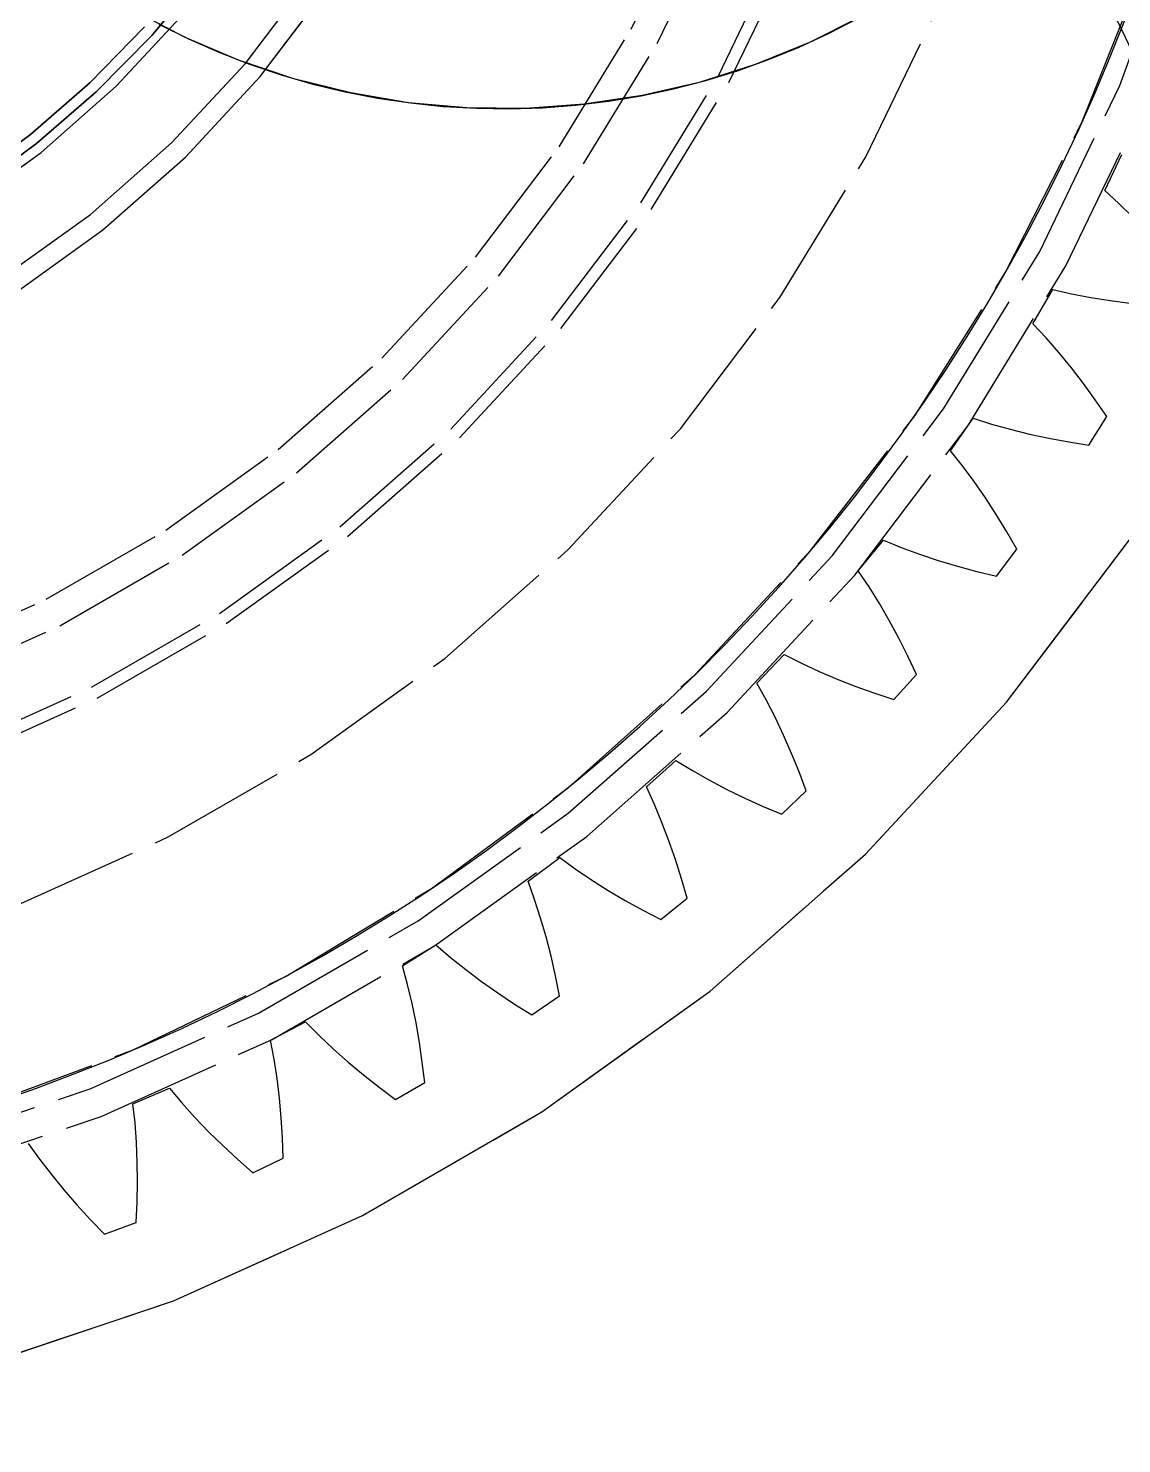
# Model space of a CAD drawing. Header units: millimetres. Extents: x -9 to 243, y -53 to 196.
# Drawn here: x 31.46 to 42.5, y 124.71 to 139.01 of the extents above; entities that cross this region are included whole.
import ezdxf

# ---------------------------------------------------------------- set-up
doc = ezdxf.new("R2010")
doc.units = ezdxf.units.MM
doc.linetypes.add('DASHED', pattern=[1.524, 1.27, -0.254])
doc.layers.add('HIDDEN', color=8, linetype='DASHED')
doc.layers.add('VISIBLE', color=7, linetype='CONTINUOUS')

msp = doc.modelspace()

# ---------------------------------------------------------------- linework, layer by layer
at = {"layer": 'HIDDEN'}
for points in [[(44.85207, 129.7), (44.75466, 131.65174), (44.46341, 133.58407), (43.9812, 135.47781), (43.31284, 137.31412), (42.46496, 139.07477), (41.44599, 140.74224), (40.26605, 142.29997), (38.93688, 143.73247), (37.47169, 145.02551), (35.88503, 146.16624), (34.19267, 147.14333), (32.41144, 147.94705), (30.55903, 148.56942), (28.65386, 149.00427), (26.71486, 149.24726), (24.76131, 149.29597), (22.81261, 149.14994), (20.88813, 148.8106), (19.007, 148.28134), (17.18792, 147.5674), (15.44897, 146.67589), (13.80742, 145.61566), (12.27959, 144.39726)], [(44.85207, 129.7), (44.75466, 131.65174), (44.46341, 133.58407), (43.9812, 135.47781), (43.31284, 137.31412), (42.46496, 139.07477), (41.44599, 140.74224), (40.26605, 142.29997), (38.93688, 143.73247), (37.47169, 145.02551), (35.88503, 146.16624), (34.19267, 147.14333), (32.41144, 147.94705), (30.55903, 148.56942), (28.65386, 149.00427), (26.71486, 149.24726), (24.76131, 149.29597), (22.81261, 149.14994), (20.88813, 148.8106), (19.007, 148.28134), (17.18792, 147.5674), (15.44897, 146.67589), (13.80742, 145.61566), (12.27959, 144.39726)], [(12.67797, 131.45416), (14.15887, 130.27318), (15.75, 129.24552), (17.43555, 128.38139), (19.19875, 127.68938), (21.0221, 127.17637), (22.88747, 126.84746), (24.77632, 126.70591), (26.66987, 126.75313), (28.54932, 126.98865), (30.39597, 127.41014), (32.19148, 128.0134), (33.918, 128.79244), (35.55838, 129.73951), (37.09631, 130.8452), (38.5165, 132.09853), (39.80484, 133.48704), (40.94854, 134.99692), (41.93621, 136.61317), (42.75805, 138.31974), (43.40588, 140.09965), (43.87328, 141.93522), (44.15558, 143.80821), (44.25, 145.7)], [(12.67797, 131.45416), (14.15887, 130.27318), (15.75, 129.24552), (17.43555, 128.38139), (19.19875, 127.68938), (21.0221, 127.17637), (22.88747, 126.84746), (24.77632, 126.70591), (26.66987, 126.75313), (28.54932, 126.98865), (30.39597, 127.41014), (32.19148, 128.0134), (33.918, 128.79244), (35.55838, 129.73951), (37.09631, 130.8452), (38.5165, 132.09853), (39.80484, 133.48704), (40.94854, 134.99692), (41.93621, 136.61317), (42.75805, 138.31974), (43.40588, 140.09965), (43.87328, 141.93522), (44.15558, 143.80821), (44.25, 145.7)], [(12.87647, 131.67909), (14.33399, 130.51676), (15.9, 129.50532), (17.55893, 128.65484), (19.2943, 127.97376), (21.08886, 127.46885), (22.92477, 127.14513), (24.7838, 127.00581), (26.64745, 127.05229), (28.49722, 127.2841), (30.31472, 127.69893), (32.08188, 128.29266), (33.78114, 129.0594), (35.39562, 129.99152), (36.90926, 131.07975), (38.30703, 132.31329), (39.57503, 133.67987), (40.70067, 135.16591), (41.67274, 136.75665), (42.48161, 138.43627), (43.11921, 140.18808), (43.57923, 141.99467), (43.85708, 143.83808), (43.95, 145.7)], [(12.87647, 131.67909), (14.33399, 130.51676), (15.9, 129.50532), (17.55893, 128.65484), (19.2943, 127.97376), (21.08886, 127.46885), (22.92477, 127.14513), (24.7838, 127.00581), (26.64745, 127.05229), (28.49722, 127.2841), (30.31472, 127.69893), (32.08188, 128.29266), (33.78114, 129.0594), (35.39562, 129.99152), (36.90926, 131.07975), (38.30703, 132.31329), (39.57503, 133.67987), (40.70067, 135.16591), (41.67274, 136.75665), (42.48161, 138.43627), (43.11921, 140.18808), (43.57923, 141.99467), (43.85708, 143.83808), (43.95, 145.7)], [(12.87647, 131.67909), (14.33399, 130.51676), (15.9, 129.50532), (17.55893, 128.65484), (19.2943, 127.97376), (21.08886, 127.46885), (22.92477, 127.14513), (24.7838, 127.00581), (26.64745, 127.05229), (28.49722, 127.2841), (30.31472, 127.69893), (32.08188, 128.29266), (33.78114, 129.0594), (35.39562, 129.99152), (36.90926, 131.07975), (38.30703, 132.31329), (39.57503, 133.67987), (40.70067, 135.16591), (41.67274, 136.75665), (42.48161, 138.43627), (43.11921, 140.18808), (43.57923, 141.99467), (43.85708, 143.83808), (43.95, 145.7)], [(12.87647, 131.67909), (14.33399, 130.51676), (15.9, 129.50532), (17.55893, 128.65484), (19.2943, 127.97376), (21.08886, 127.46885), (22.92477, 127.14513), (24.7838, 127.00581), (26.64745, 127.05229), (28.49722, 127.2841), (30.31472, 127.69893), (32.08188, 128.29266), (33.78114, 129.0594), (35.39562, 129.99152), (36.90926, 131.07975), (38.30703, 132.31329), (39.57503, 133.67987), (40.70067, 135.16591), (41.67274, 136.75665), (42.48161, 138.43627), (43.11921, 140.18808), (43.57923, 141.99467), (43.85708, 143.83808), (43.95, 145.7)], [(12.99138, 128.6493), (14.75, 127.51347), (16.61297, 126.55838), (18.56178, 125.79353), (20.57706, 125.22651), (22.63878, 124.86298), (24.72646, 124.70653), (26.81933, 124.75872), (28.89661, 125.01904), (30.93765, 125.48489), (32.92216, 126.15165), (34.83042, 127.01269), (36.64347, 128.05946), (38.34329, 129.28154), (39.91297, 130.6668), (41.33693, 132.20146), (42.60101, 133.87028), (43.69265, 135.65667), (44.601, 137.54287), (45.31703, 139.51014), (45.83362, 141.53893), (46.14565, 143.60908), (46.25, 145.7)], [(12.99138, 128.6493), (14.75, 127.51347), (16.61297, 126.55838), (18.56178, 125.79353), (20.57706, 125.22651), (22.63878, 124.86298), (24.72646, 124.70653), (26.81933, 124.75872), (28.89661, 125.01904), (30.93765, 125.48489), (32.92216, 126.15165), (34.83042, 127.01269), (36.64347, 128.05946), (38.34329, 129.28154), (39.91297, 130.6668), (41.33693, 132.20146), (42.60101, 133.87028), (43.69265, 135.65667), (44.601, 137.54287), (45.31703, 139.51014), (45.83362, 141.53893), (46.14565, 143.60908), (46.25, 145.7)], [(12.99138, 128.6493), (14.75, 127.51347), (16.61297, 126.55838), (18.56178, 125.79353), (20.57706, 125.22651), (22.63878, 124.86298), (24.72646, 124.70653), (26.81933, 124.75872), (28.89661, 125.01904), (30.93765, 125.48489), (32.92216, 126.15165), (34.83042, 127.01269), (36.64347, 128.05946), (38.34329, 129.28154), (39.91297, 130.6668), (41.33693, 132.20146), (42.60101, 133.87028), (43.69265, 135.65667), (44.601, 137.54287), (45.31703, 139.51014), (45.83362, 141.53893), (46.14565, 143.60908), (46.25, 145.7)], [(12.99138, 128.6493), (14.75, 127.51347), (16.61297, 126.55838), (18.56178, 125.79353), (20.57706, 125.22651), (22.63878, 124.86298), (24.72646, 124.70653), (26.81933, 124.75872), (28.89661, 125.01904), (30.93765, 125.48489), (32.92216, 126.15165), (34.83042, 127.01269), (36.64347, 128.05946), (38.34329, 129.28154), (39.91297, 130.6668), (41.33693, 132.20146), (42.60101, 133.87028), (43.69265, 135.65667), (44.601, 137.54287), (45.31703, 139.51014), (45.83362, 141.53893), (46.14565, 143.60908), (46.25, 145.7)], [(12.99138, 128.6493), (14.75, 127.51347), (16.61297, 126.55838), (18.56178, 125.79353), (20.57706, 125.22651), (22.63878, 124.86298), (24.72646, 124.70653), (26.81933, 124.75872), (28.89661, 125.01904), (30.93765, 125.48489), (32.92216, 126.15165), (34.83042, 127.01269), (36.64347, 128.05946), (38.34329, 129.28154), (39.91297, 130.6668), (41.33693, 132.20146), (42.60101, 133.87028), (43.69265, 135.65667), (44.601, 137.54287), (45.31703, 139.51014), (45.83362, 141.53893), (46.14565, 143.60908), (46.25, 145.7)], [(13.30393, 138.39991), (14.09014, 137.24674), (14.98727, 136.17758), (15.9864, 135.20306), (17.07759, 134.33287), (18.25, 133.57564), (19.49198, 132.93892), (20.79119, 132.42902), (22.13471, 132.05101), (23.50919, 131.80865), (24.90097, 131.70435), (26.29622, 131.73915), (27.68107, 131.91269), (29.04177, 132.22326), (30.36477, 132.66777), (31.63695, 133.24179), (32.84565, 133.93964), (33.97886, 134.75436), (35.02532, 135.67786), (35.97462, 136.70097), (36.81734, 137.81352), (37.5451, 139.00444), (38.15067, 140.26191)], [(13.30393, 138.39991), (14.09014, 137.24674), (14.98727, 136.17758), (15.9864, 135.20306), (17.07759, 134.33287), (18.25, 133.57564), (19.49198, 132.93892), (20.79119, 132.42902), (22.13471, 132.05101), (23.50919, 131.80865), (24.90097, 131.70435), (26.29622, 131.73915), (27.68107, 131.91269), (29.04177, 132.22326), (30.36477, 132.66777), (31.63695, 133.24179), (32.84565, 133.93964), (33.97886, 134.75436), (35.02532, 135.67786), (35.97462, 136.70097), (36.81734, 137.81352), (37.5451, 139.00444), (38.15067, 140.26191)], [(13.04794, 138.24348), (13.85101, 137.0656), (14.76736, 135.97353), (15.78789, 134.97813), (16.90247, 134.08929), (18.1, 133.31584), (19.36859, 132.66547), (20.69564, 132.14464), (22.06795, 131.75853), (23.47189, 131.51098), (24.89349, 131.40444), (26.31864, 131.43999), (27.73317, 131.61725), (29.12302, 131.93447), (30.47438, 132.38851), (31.77381, 132.97483), (33.00841, 133.68763), (34.1659, 134.51981), (35.23479, 135.4631), (36.20444, 136.50814), (37.06521, 137.64452), (37.80857, 138.86097), (38.42711, 140.14538)], [(13.04794, 138.24348), (13.85101, 137.0656), (14.76736, 135.97353), (15.78789, 134.97813), (16.90247, 134.08929), (18.1, 133.31584), (19.36859, 132.66547), (20.69564, 132.14464), (22.06795, 131.75853), (23.47189, 131.51098), (24.89349, 131.40444), (26.31864, 131.43999), (27.73317, 131.61725), (29.12302, 131.93447), (30.47438, 132.38851), (31.77381, 132.97483), (33.00841, 133.68763), (34.1659, 134.51981), (35.23479, 135.4631), (36.20444, 136.50814), (37.06521, 137.64452), (37.80857, 138.86097), (38.42711, 140.14538)], [(13.19396, 136.5679), (14.16313, 135.41289), (15.24249, 134.36011), (16.42131, 133.42004), (17.68787, 132.602), (19.02959, 131.91414), (20.43312, 131.3633), (21.88453, 130.95493), (23.36939, 130.69311), (24.87294, 130.58044), (26.38024, 130.61803), (27.8763, 130.80551), (29.34626, 131.14102), (30.77551, 131.62122), (32.14985, 132.24134), (33.45561, 132.99523), (34.67982, 133.87537), (35.81032, 134.87304), (36.83586, 135.97831), (37.74625, 137.1802), (38.53245, 138.46676), (39.18665, 139.82521)], [(13.29301, 136.64293), (14.25422, 135.49741), (15.32471, 134.45328), (16.49384, 133.52093), (17.75, 132.70962), (19.08069, 132.02741), (20.4727, 131.48109), (21.91219, 131.07608), (23.38484, 130.81641), (24.87604, 130.70466), (26.37095, 130.74194), (27.85472, 130.92788), (29.31261, 131.26064), (30.73012, 131.73689), (32.09316, 132.35192), (33.38819, 133.09961), (34.60235, 133.97253), (35.72355, 134.962), (36.74067, 136.05819), (37.64358, 137.2502), (38.42332, 138.52619), (39.07214, 139.87348)], [(15.72727, 139.88078), (16.354, 138.96154), (17.06914, 138.10927), (17.86559, 137.33244), (18.73542, 136.63877), (19.67, 136.03516), (20.66004, 135.52759), (21.69569, 135.12113), (22.76667, 134.8198), (23.86232, 134.62661), (24.97177, 134.54347), (26.08399, 134.57121), (27.18791, 134.70955), (28.27258, 134.95711), (29.32721, 135.31145), (30.34131, 135.76903), (31.30482, 136.32531), (32.20815, 136.97476), (33.04232, 137.71093), (33.79906, 138.52649), (34.47082, 139.41335)], [(29.24951, 127.6375), (30.90637, 128.08593), (32.51453, 128.68599), (34.06016, 129.43251), (35.52994, 130.31908), (36.91123, 131.33805), (38.19213, 132.48065), (39.36162, 133.73705), (40.40963, 135.09644), (41.32714, 136.54711), (42.10625, 138.07657), (42.74026, 139.67165)], [(16.51343, 139.0823), (17.21575, 138.24531), (17.99792, 137.4824), (18.85217, 136.80116), (19.77, 136.20836), (20.74229, 135.7099), (21.75939, 135.31072), (22.81117, 135.01479), (23.88719, 134.82506), (24.97676, 134.74341), (26.06904, 134.77065), (27.15318, 134.90651), (28.21841, 135.14964), (29.25414, 135.49762), (30.25007, 135.947), (31.19631, 136.49332), (32.08345, 137.13113), (32.90268, 137.8541), (33.64585, 138.65505), (34.30558, 139.52601)], [(17.15113, 139.56535), (17.80219, 138.78944), (18.52727, 138.08222), (19.31916, 137.45071), (20.17, 136.90118), (21.07132, 136.4391), (22.01418, 136.06906), (22.98919, 135.79473), (23.98667, 135.61885), (24.9967, 135.54316), (26.00926, 135.56841), (27.01427, 135.69435), (28.00174, 135.91974), (28.96186, 136.24232), (29.8851, 136.6589), (30.76227, 137.16534), (31.58466, 137.75659), (32.34409, 138.42679), (33.03301, 139.16928)], [(17.28522, 139.55461), (17.79806, 138.94188), (18.3579, 138.37179), (18.96123, 137.84793), (19.60423, 137.3736), (20.28284, 136.9518), (20.99279, 136.58519), (21.72959, 136.27608), (22.48861, 136.02641), (23.26504, 135.83777), (24.05399, 135.71135), (24.85049, 135.64794), (25.64951, 135.64794), (26.44601, 135.71135), (27.23496, 135.83777), (28.01139, 136.02641), (28.77041, 136.27608), (29.50721, 136.58519), (30.21716, 136.9518), (30.89577, 137.3736), (31.53877, 137.84793), (32.1421, 138.37179), (32.70194, 138.94188), (33.21478, 139.55461)], [(13.00803, 134.34112), (14.19985, 133.17865), (15.50148, 132.14064), (16.9, 131.23738), (18.38151, 130.47785), (19.93127, 129.86961), (21.5339, 129.4187), (23.17346, 129.12961), (24.83366, 129.00519), (26.49799, 129.0467), (28.14992, 129.25371), (29.77304, 129.62418), (31.3512, 130.15441), (32.86872, 130.83914), (34.31052, 131.67157), (35.66228, 132.64341), (36.91055, 133.74502), (38.04294, 134.96545), (39.04819, 136.29256), (39.9163, 137.71316), (40.63865, 139.21314)], [(13.00803, 134.34112), (14.19985, 133.17865), (15.50148, 132.14064), (16.9, 131.23738), (18.38151, 130.47785), (19.93127, 129.86961), (21.5339, 129.4187), (23.17346, 129.12961), (24.83366, 129.00519), (26.49799, 129.0467), (28.14992, 129.25371), (29.77304, 129.62418), (31.3512, 130.15441), (32.86872, 130.83914), (34.31052, 131.67157), (35.66228, 132.64341), (36.91055, 133.74502), (38.04294, 134.96545), (39.04819, 136.29256), (39.9163, 137.71316), (40.63865, 139.21314)], [(13.00803, 134.34112), (14.19985, 133.17865), (15.50148, 132.14064), (16.9, 131.23738), (18.38151, 130.47785), (19.93127, 129.86961), (21.5339, 129.4187), (23.17346, 129.12961), (24.83366, 129.00519), (26.49799, 129.0467), (28.14992, 129.25371), (29.77304, 129.62418), (31.3512, 130.15441), (32.86872, 130.83914), (34.31052, 131.67157), (35.66228, 132.64341), (36.91055, 133.74502), (38.04294, 134.96545), (39.04819, 136.29256), (39.9163, 137.71316), (40.63865, 139.21314)], [(13.00803, 134.34112), (14.19985, 133.17865), (15.50148, 132.14064), (16.9, 131.23738), (18.38151, 130.47785), (19.93127, 129.86961), (21.5339, 129.4187), (23.17346, 129.12961), (24.83366, 129.00519), (26.49799, 129.0467), (28.14992, 129.25371), (29.77304, 129.62418), (31.3512, 130.15441), (32.86872, 130.83914), (34.31052, 131.67157), (35.66228, 132.64341), (36.91055, 133.74502), (38.04294, 134.96545), (39.04819, 136.29256), (39.9163, 137.71316), (40.63865, 139.21314)], [(31.16216, 128.17013), (31.53721, 128.30112), (31.90936, 128.44014), (32.27844, 128.58711), (32.64428, 128.74198), (33.00671, 128.90466), (33.36557, 129.07509), (33.72068, 129.25319), (34.07188, 129.43887), (34.41902, 129.63205), (34.76193, 129.83264), (35.10045, 130.04054), (35.43443, 130.25567), (35.76372, 130.47792), (36.08815, 130.70719), (36.40759, 130.94337), (36.72188, 131.18635), (37.03088, 131.43603), (37.33445, 131.69229), (37.63245, 131.955), (37.92474, 132.22406), (38.21118, 132.49933), (38.49165, 132.78068), (38.76601, 133.068), (39.03414, 133.36113), (39.29591, 133.65996), (39.5512, 133.96434), (39.7999, 134.27413), (40.04189, 134.58919), (40.27706, 134.90938), (40.5053, 135.23454), (40.7265, 135.56452), (40.94057, 135.89918), (41.1474, 136.23836), (41.3469, 136.5819), (41.53898, 136.92965), (41.72355, 137.28144), (41.90052, 137.63712), (42.06982, 137.99651), (42.23135, 138.35945), (42.38506, 138.72578), (42.53086, 139.09532)], [(39.87519, 139.13433), (39.34583, 138.86876), (38.79717, 138.64579), (38.23263, 138.4668), (37.65572, 138.33291), (37.07005, 138.24497), (36.47926, 138.2035), (35.88704, 138.20879), (35.29709, 138.26078), (34.71308, 138.35916), (34.13865, 138.50332), (33.57739, 138.69235), (33.03279, 138.92508), (32.50826, 139.20005)], [(32.77324, 139.05454), (33.07317, 138.90605), (33.37942, 138.77109), (33.69139, 138.64993), (34.00845, 138.5428), (34.32998, 138.44993), (34.65532, 138.37149), (34.98385, 138.30765), (35.31489, 138.25852), (35.6478, 138.22422), (35.98191, 138.20479), (36.31655, 138.2003), (36.65105, 138.21073), (36.98476, 138.23608), (37.31701, 138.27629), (37.64713, 138.33128), (37.97447, 138.40094), (38.29837, 138.48514), (38.6182, 138.58371), (38.93331, 138.69644), (39.24308, 138.82312), (39.54689, 138.96349), (39.84413, 139.11728)], [(17.86997, 139.02635), (18.42387, 138.46077), (19.02099, 137.94101), (19.65753, 137.47037), (20.32948, 137.05182), (21.03257, 136.68802), (21.76236, 136.38126), (22.51423, 136.13349), (23.28341, 135.94628), (24.06505, 135.82081), (24.85418, 135.75788), (25.64582, 135.75788), (26.43495, 135.82081), (27.21659, 135.94628), (27.98577, 136.13349), (28.73764, 136.38126), (29.46743, 136.68802), (30.17052, 137.05182), (30.84247, 137.47037), (31.47901, 137.94101), (32.07613, 138.46077), (32.63003, 139.02635)], [(42.32889, 137.37464), (42.50033, 137.73594)], [(42.32889, 137.37464), (42.50033, 137.73594)], [(42.47319, 137.24295), (42.32889, 137.37464)], [(42.47319, 137.24295), (42.32889, 137.37464)], [(42.61423, 137.105), (42.47319, 137.24295)], [(42.61423, 137.105), (42.47319, 137.24295)], [(41.60359, 136.02736), (41.80355, 136.37369)], [(41.60359, 136.02736), (41.80355, 136.37369)], [(41.80355, 136.37369), (41.99391, 136.32974)], [(41.80355, 136.37369), (41.99391, 136.32974)], [(41.99391, 136.32974), (42.18756, 136.29204)], [(41.99391, 136.32974), (42.18756, 136.29204)], [(42.18756, 136.29204), (42.38419, 136.26015)], [(42.18756, 136.29204), (42.38419, 136.26015)], [(42.38419, 136.26015), (42.58358, 136.23378)], [(42.38419, 136.26015), (42.58358, 136.23378)], [(41.73683, 135.88448), (41.60359, 136.02736)], [(41.73683, 135.88448), (41.60359, 136.02736)], [(41.86631, 135.73563), (41.73683, 135.88448)], [(41.86631, 135.73563), (41.73683, 135.88448)], [(41.99225, 135.58128), (41.86631, 135.73563)], [(41.99225, 135.58128), (41.86631, 135.73563)], [(42.11478, 135.42179), (41.99225, 135.58128)], [(42.11478, 135.42179), (41.99225, 135.58128)], [(42.23402, 135.25744), (42.11478, 135.42179)], [(42.23402, 135.25744), (42.11478, 135.42179)], [(42.35003, 135.08847), (42.23402, 135.25744)], [(42.35003, 135.08847), (42.23402, 135.25744)], [(40.77224, 134.74281), (40.99942, 135.07193)], [(40.77224, 134.74281), (40.99942, 135.07193)], [(40.99942, 135.07193), (41.18562, 135.0128)], [(40.99942, 135.07193), (41.18562, 135.0128)], [(42.16765, 134.80005), (42.35003, 135.08847)], [(42.16765, 134.80005), (42.35003, 135.08847)], [(41.18562, 135.0128), (41.37561, 134.95964)], [(41.18562, 135.0128), (41.37561, 134.95964)], [(41.37561, 134.95964), (41.56904, 134.91203)], [(41.37561, 134.95964), (41.56904, 134.91203)], [(41.56904, 134.91203), (41.76566, 134.8697)], [(41.56904, 134.91203), (41.76566, 134.8697)], [(41.76566, 134.8697), (41.96526, 134.83243)], [(41.76566, 134.8697), (41.96526, 134.83243)], [(41.96526, 134.83243), (42.16765, 134.80005)], [(41.96526, 134.83243), (42.16765, 134.80005)], [(40.89355, 134.58967), (40.77224, 134.74281)], [(40.89355, 134.58967), (40.77224, 134.74281)], [(41.01063, 134.43088), (40.89355, 134.58967)], [(41.01063, 134.43088), (40.89355, 134.58967)], [(41.12374, 134.2669), (41.01063, 134.43088)], [(41.12374, 134.2669), (41.01063, 134.43088)], [(41.23304, 134.09807), (41.12374, 134.2669)], [(41.23304, 134.09807), (41.12374, 134.2669)], [(41.33867, 133.92466), (41.23304, 134.09807)], [(41.33867, 133.92466), (41.23304, 134.09807)], [(41.44071, 133.7469), (41.33867, 133.92466)], [(41.44071, 133.7469), (41.33867, 133.92466)], [(39.84022, 133.52932), (40.09314, 133.83909)], [(39.84022, 133.52932), (40.09314, 133.83909)], [(40.09314, 133.83909), (40.27398, 133.76517)], [(40.09314, 133.83909), (40.27398, 133.76517)], [(40.27398, 133.76517), (40.45908, 133.69689)], [(40.27398, 133.76517), (40.45908, 133.69689)], [(40.45908, 133.69689), (40.64805, 133.63387)], [(40.45908, 133.69689), (40.64805, 133.63387)], [(40.64805, 133.63387), (40.84063, 133.57586)], [(40.64805, 133.63387), (40.84063, 133.57586)], [(41.23571, 133.47409), (41.44071, 133.7469)], [(41.23571, 133.47409), (41.44071, 133.7469)], [(39.94881, 133.36691), (39.84022, 133.52932)], [(39.94881, 133.36691), (39.84022, 133.52932)], [(40.84063, 133.57586), (41.03658, 133.52265)], [(40.84063, 133.57586), (41.03658, 133.52265)], [(41.03658, 133.52265), (41.23571, 133.47409)], [(41.03658, 133.52265), (41.23571, 133.47409)], [(40.05274, 133.19922), (39.94881, 133.36691)], [(40.05274, 133.19922), (39.94881, 133.36691)], [(40.15228, 133.02667), (40.05274, 133.19922)], [(40.15228, 133.02667), (40.05274, 133.19922)], [(40.24765, 132.84959), (40.15228, 133.02667)], [(40.24765, 132.84959), (40.15228, 133.02667)], [(40.33898, 132.66824), (40.24765, 132.84959)], [(40.33898, 132.66824), (40.24765, 132.84959)], [(38.81357, 132.39476), (39.0906, 132.68318)], [(38.81357, 132.39476), (39.0906, 132.68318)], [(39.0906, 132.68318), (39.26491, 132.59495)], [(39.0906, 132.68318), (39.26491, 132.59495)], [(40.42638, 132.48285), (40.33898, 132.66824)], [(40.42638, 132.48285), (40.33898, 132.66824)], [(39.26491, 132.59495), (39.44391, 132.51199)], [(39.26491, 132.59495), (39.44391, 132.51199)], [(39.44391, 132.51199), (39.6272, 132.43397)], [(39.44391, 132.51199), (39.6272, 132.43397)], [(40.20009, 132.22742), (40.42638, 132.48285)], [(40.20009, 132.22742), (40.42638, 132.48285)], [(38.90875, 132.22414), (38.81357, 132.39476)], [(38.90875, 132.22414), (38.81357, 132.39476)], [(39.6272, 132.43397), (39.81448, 132.36065)], [(39.6272, 132.43397), (39.81448, 132.36065)], [(39.81448, 132.36065), (40.00552, 132.29184)], [(39.81448, 132.36065), (40.00552, 132.29184)], [(38.99884, 132.04863), (38.90875, 132.22414)], [(38.99884, 132.04863), (38.90875, 132.22414)], [(40.00552, 132.29184), (40.20009, 132.22742)], [(40.00552, 132.29184), (40.20009, 132.22742)], [(39.08418, 131.86863), (38.99884, 132.04863)], [(39.08418, 131.86863), (38.99884, 132.04863)], [(39.16499, 131.68445), (39.08418, 131.86863)], [(39.16499, 131.68445), (39.08418, 131.86863)], [(39.24143, 131.49634), (39.16499, 131.68445)], [(39.24143, 131.49634), (39.16499, 131.68445)], [(37.69896, 131.34649), (37.9983, 131.61168)], [(37.69896, 131.34649), (37.9983, 131.61168)], [(37.9983, 131.61168), (38.16495, 131.50971)], [(37.9983, 131.61168), (38.16495, 131.50971)], [(38.16495, 131.50971), (38.33669, 131.41262)], [(38.16495, 131.50971), (38.33669, 131.41262)], [(39.31363, 131.30452), (39.24143, 131.49634)], [(39.31363, 131.30452), (39.24143, 131.49634)], [(37.7801, 131.16877), (37.69896, 131.34649)], [(37.7801, 131.16877), (37.69896, 131.34649)], [(38.33669, 131.41262), (38.51311, 131.32011)], [(38.33669, 131.41262), (38.51311, 131.32011)], [(38.51311, 131.32011), (38.69388, 131.23195)], [(38.51311, 131.32011), (38.69388, 131.23195)], [(38.69388, 131.23195), (38.87876, 131.148)], [(38.69388, 131.23195), (38.87876, 131.148)], [(39.06752, 131.06813), (39.31363, 131.30452)], [(39.06752, 131.06813), (39.31363, 131.30452)], [(37.85578, 130.98657), (37.7801, 131.16877)], [(37.85578, 130.98657), (37.7801, 131.16877)], [(38.87876, 131.148), (39.06752, 131.06813)], [(38.87876, 131.148), (39.06752, 131.06813)], [(37.92636, 130.80029), (37.85578, 130.98657)], [(37.92636, 130.80029), (37.85578, 130.98657)], [(37.99208, 130.61021), (37.92636, 130.80029)], [(37.99208, 130.61021), (37.92636, 130.80029)], [(36.50362, 130.39131), (36.82333, 130.63155)], [(36.50362, 130.39131), (36.82333, 130.63155)], [(36.82333, 130.63155), (36.98122, 130.5165)], [(36.82333, 130.63155), (36.98122, 130.5165)], [(36.98122, 130.5165), (37.1446, 130.40591)], [(36.98122, 130.5165), (37.1446, 130.40591)], [(38.05314, 130.41656), (37.99208, 130.61021)], [(38.05314, 130.41656), (37.99208, 130.61021)], [(36.57019, 130.20763), (36.50362, 130.39131)], [(36.57019, 130.20763), (36.50362, 130.39131)], [(37.1446, 130.40591), (37.313, 130.2995)], [(37.1446, 130.40591), (37.313, 130.2995)], [(38.10967, 130.21955), (38.05314, 130.41656)], [(38.10967, 130.21955), (38.05314, 130.41656)], [(36.63097, 130.01994), (36.57019, 130.20763)], [(36.63097, 130.01994), (36.57019, 130.20763)], [(37.313, 130.2995), (37.4861, 130.19708)], [(37.313, 130.2995), (37.4861, 130.19708)], [(37.4861, 130.19708), (37.66362, 130.09852)], [(37.4861, 130.19708), (37.66362, 130.09852)], [(37.84534, 130.00372), (38.10967, 130.21955)], [(37.84534, 130.00372), (38.10967, 130.21955)], [(37.66362, 130.09852), (37.84534, 130.00372)], [(37.66362, 130.09852), (37.84534, 130.00372)], [(36.68632, 129.82858), (36.63097, 130.01994)], [(36.68632, 129.82858), (36.63097, 130.01994)], [(36.73654, 129.63383), (36.68632, 129.82858)], [(36.73654, 129.63383), (36.68632, 129.82858)], [(35.23529, 129.53541), (35.57329, 129.74915)], [(35.23529, 129.53541), (35.57329, 129.74915)], [(35.57329, 129.74915), (35.72142, 129.62177)], [(35.57329, 129.74915), (35.72142, 129.62177)], [(35.72142, 129.62177), (35.87536, 129.49839)], [(35.72142, 129.62177), (35.87536, 129.49839)], [(36.78181, 129.43589), (36.73654, 129.63383)], [(36.78181, 129.43589), (36.73654, 129.63383)], [(35.28687, 129.34697), (35.23529, 129.53541)], [(35.28687, 129.34697), (35.23529, 129.53541)], [(35.87536, 129.49839), (36.03466, 129.37877)], [(35.87536, 129.49839), (36.03466, 129.37877)], [(35.33234, 129.155), (35.28687, 129.34697)], [(35.33234, 129.155), (35.28687, 129.34697)], [(36.03466, 129.37877), (36.19895, 129.26276)], [(36.03466, 129.37877), (36.19895, 129.26276)], [(36.82231, 129.23497), (36.78181, 129.43589)], [(36.82231, 129.23497), (36.78181, 129.43589)], [(36.19895, 129.26276), (36.36797, 129.15023)], [(36.19895, 129.26276), (36.36797, 129.15023)], [(36.54147, 129.04112), (36.82231, 129.23497)], [(36.54147, 129.04112), (36.82231, 129.23497)], [(35.37212, 128.95981), (35.33234, 129.155)], [(35.37212, 128.95981), (35.33234, 129.155)], [(36.36797, 129.15023), (36.54147, 129.04112)], [(36.36797, 129.15023), (36.54147, 129.04112)], [(33.9022, 128.78434), (34.2563, 128.97019)], [(33.9022, 128.78434), (34.2563, 128.97019)], [(34.2563, 128.97019), (34.3937, 128.83131)], [(34.2563, 128.97019), (34.3937, 128.83131)], [(35.4065, 128.76164), (35.37212, 128.95981)], [(35.4065, 128.76164), (35.37212, 128.95981)], [(33.93845, 128.59237), (33.9022, 128.78434)], [(33.93845, 128.59237), (33.9022, 128.78434)], [(34.3937, 128.83131), (34.53722, 128.69594)], [(34.3937, 128.83131), (34.53722, 128.69594)], [(35.4357, 128.56071), (35.4065, 128.76164)], [(35.4357, 128.56071), (35.4065, 128.76164)], [(34.53722, 128.69594), (34.68637, 128.56389)], [(34.53722, 128.69594), (34.68637, 128.56389)], [(33.96833, 128.39736), (33.93845, 128.59237)], [(33.96833, 128.39736), (33.93845, 128.59237)], [(34.68637, 128.56389), (34.8408, 128.43503)], [(34.68637, 128.56389), (34.8408, 128.43503)], [(35.4599, 128.35718), (35.4357, 128.56071)], [(35.4599, 128.35718), (35.4357, 128.56071)], [(33.99227, 128.1996), (33.96833, 128.39736)], [(33.99227, 128.1996), (33.96833, 128.39736)], [(34.8408, 128.43503), (35.00021, 128.30928)], [(34.8408, 128.43503), (35.00021, 128.30928)], [(35.16437, 128.18655), (35.4599, 128.35718)], [(35.16437, 128.18655), (35.4599, 128.35718)], [(32.513, 128.14298), (32.88091, 128.29974)], [(32.513, 128.14298), (32.88091, 128.29974)], [(32.88091, 128.29974), (33.00669, 128.15024)], [(32.88091, 128.29974), (33.00669, 128.15024)], [(34.01059, 127.99931), (33.99227, 128.1996)], [(34.01059, 127.99931), (33.99227, 128.1996)], [(35.00021, 128.30928), (35.16437, 128.18655)], [(35.00021, 128.30928), (35.16437, 128.18655)], [(32.53368, 127.94871), (32.513, 128.14298)], [(32.53368, 127.94871), (32.513, 128.14298)], [(33.00669, 128.15024), (33.13885, 128.00376)], [(33.00669, 128.15024), (33.13885, 128.00376)], [(32.54777, 127.75193), (32.53368, 127.94871)], [(32.54777, 127.75193), (32.53368, 127.94871)], [(33.13885, 128.00376), (33.27689, 127.86014)], [(33.13885, 128.00376), (33.27689, 127.86014)], [(34.02353, 127.79668), (34.01059, 127.99931)], [(34.02353, 127.79668), (34.01059, 127.99931)], [(33.27689, 127.86014), (33.42045, 127.71928)], [(33.27689, 127.86014), (33.42045, 127.71928)], [(34.03128, 127.59186), (34.02353, 127.79668)], [(34.03128, 127.59186), (34.02353, 127.79668)], [(31.45603, 127.74213), (31.56937, 127.583)], [(31.45603, 127.74213), (31.56937, 127.583)], [(32.55573, 127.55289), (32.54777, 127.75193)], [(32.55573, 127.55289), (32.54777, 127.75193)], [(33.42045, 127.71928), (33.56922, 127.5811)], [(33.42045, 127.71928), (33.56922, 127.5811)], [(31.56937, 127.583), (31.68931, 127.42636)], [(31.56937, 127.583), (31.68931, 127.42636)], [(32.55787, 127.35177), (32.55573, 127.55289)], [(32.55787, 127.35177), (32.55573, 127.55289)], [(33.56922, 127.5811), (33.72298, 127.44557)], [(33.56922, 127.5811), (33.72298, 127.44557)], [(33.72298, 127.44557), (34.03128, 127.59186)], [(33.72298, 127.44557), (34.03128, 127.59186)], [(31.68931, 127.42636), (31.81535, 127.2721)], [(31.68931, 127.42636), (31.81535, 127.2721)], [(32.55447, 127.14876), (32.55787, 127.35177)], [(32.55447, 127.14876), (32.55787, 127.35177)], [(31.81535, 127.2721), (31.94711, 127.12014)], [(31.81535, 127.2721), (31.94711, 127.12014)], [(31.94711, 127.12014), (32.08428, 126.97044)], [(31.94711, 127.12014), (32.08428, 126.97044)], [(32.5457, 126.94398), (32.55447, 127.14876)], [(32.5457, 126.94398), (32.55447, 127.14876)], [(32.08428, 126.97044), (32.22663, 126.82297)], [(32.08428, 126.97044), (32.22663, 126.82297)], [(32.22663, 126.82297), (32.5457, 126.94398)], [(32.22663, 126.82297), (32.5457, 126.94398)]]:
    msp.add_lwpolyline(points, dxfattribs=at)
at = {"layer": 'VISIBLE'}
for points in [[(12.99138, 128.6493), (14.75, 127.51347), (16.61297, 126.55838), (18.56178, 125.79353), (20.57706, 125.22651), (22.63878, 124.86298), (24.72646, 124.70653), (26.81933, 124.75872), (28.89661, 125.01904), (30.93765, 125.48489), (32.92216, 126.15165), (34.83042, 127.01269), (36.64347, 128.05946), (38.34329, 129.28154), (39.91297, 130.6668), (41.33693, 132.20146), (42.60101, 133.87028), (43.69265, 135.65667), (44.601, 137.54287), (45.31703, 139.51014), (45.83362, 141.53893), (46.14565, 143.60908), (46.25, 145.7)], [(15.72727, 139.88078), (16.354, 138.96154), (17.06914, 138.10927), (17.86559, 137.33244), (18.73542, 136.63877), (19.67, 136.03516), (20.66004, 135.52759), (21.69569, 135.12113), (22.76667, 134.8198), (23.86232, 134.62661), (24.97177, 134.54347), (26.08399, 134.57121), (27.18791, 134.70955), (28.27258, 134.95711), (29.32721, 135.31145), (30.34131, 135.76903), (31.30482, 136.32531), (32.20815, 136.97476), (33.04232, 137.71093), (33.79906, 138.52649), (34.47082, 139.41335)], [(16.51343, 139.0823), (17.21575, 138.24531), (17.99792, 137.4824), (18.85217, 136.80116), (19.77, 136.20836), (20.74229, 135.7099), (21.75939, 135.31072), (22.81117, 135.01479), (23.88719, 134.82506), (24.97676, 134.74341), (26.06904, 134.77065), (27.15318, 134.90651), (28.21841, 135.14964), (29.25414, 135.49762), (30.25007, 135.947), (31.19631, 136.49332), (32.08345, 137.13113), (32.90268, 137.8541), (33.64585, 138.65505), (34.30558, 139.52601)], [(17.15113, 139.56535), (17.80219, 138.78944), (18.52727, 138.08222), (19.31916, 137.45071), (20.17, 136.90118), (21.07132, 136.4391), (22.01418, 136.06906), (22.98919, 135.79473), (23.98667, 135.61885), (24.9967, 135.54316), (26.00926, 135.56841), (27.01427, 135.69435), (28.00174, 135.91974), (28.96186, 136.24232), (29.8851, 136.6589), (30.76227, 137.16534), (31.58466, 137.75659), (32.34409, 138.42679), (33.03301, 139.16928)], [(33.21478, 139.55461), (32.70194, 138.94188), (32.1421, 138.37179), (31.53877, 137.84793), (30.89577, 137.3736), (30.21716, 136.9518), (29.50721, 136.58519), (28.77041, 136.27608), (28.01139, 136.02641), (27.23496, 135.83777), (26.44601, 135.71135), (25.64951, 135.64794), (24.85049, 135.64794), (24.05399, 135.71135), (23.26504, 135.83777), (22.48861, 136.02641), (21.72959, 136.27608), (20.99279, 136.58519), (20.28284, 136.9518), (19.60423, 137.3736), (18.96123, 137.84793), (18.3579, 138.37179), (17.79806, 138.94188), (17.28522, 139.55461)], [(32.63003, 139.02635), (32.07613, 138.46077), (31.47901, 137.94101), (30.84247, 137.47037), (30.17052, 137.05182), (29.46743, 136.68802), (28.73764, 136.38126), (27.98577, 136.13349), (27.21659, 135.94628), (26.43495, 135.82081), (25.64582, 135.75788), (24.85418, 135.75788), (24.06505, 135.82081), (23.28341, 135.94628), (22.51423, 136.13349), (21.76236, 136.38126), (21.03257, 136.68802), (20.32948, 137.05182), (19.65753, 137.47037), (19.02099, 137.94101), (18.42387, 138.46077), (17.86997, 139.02635)]]:
    msp.add_lwpolyline(points, dxfattribs=at)

doc.saveas('drawing.dxf')
